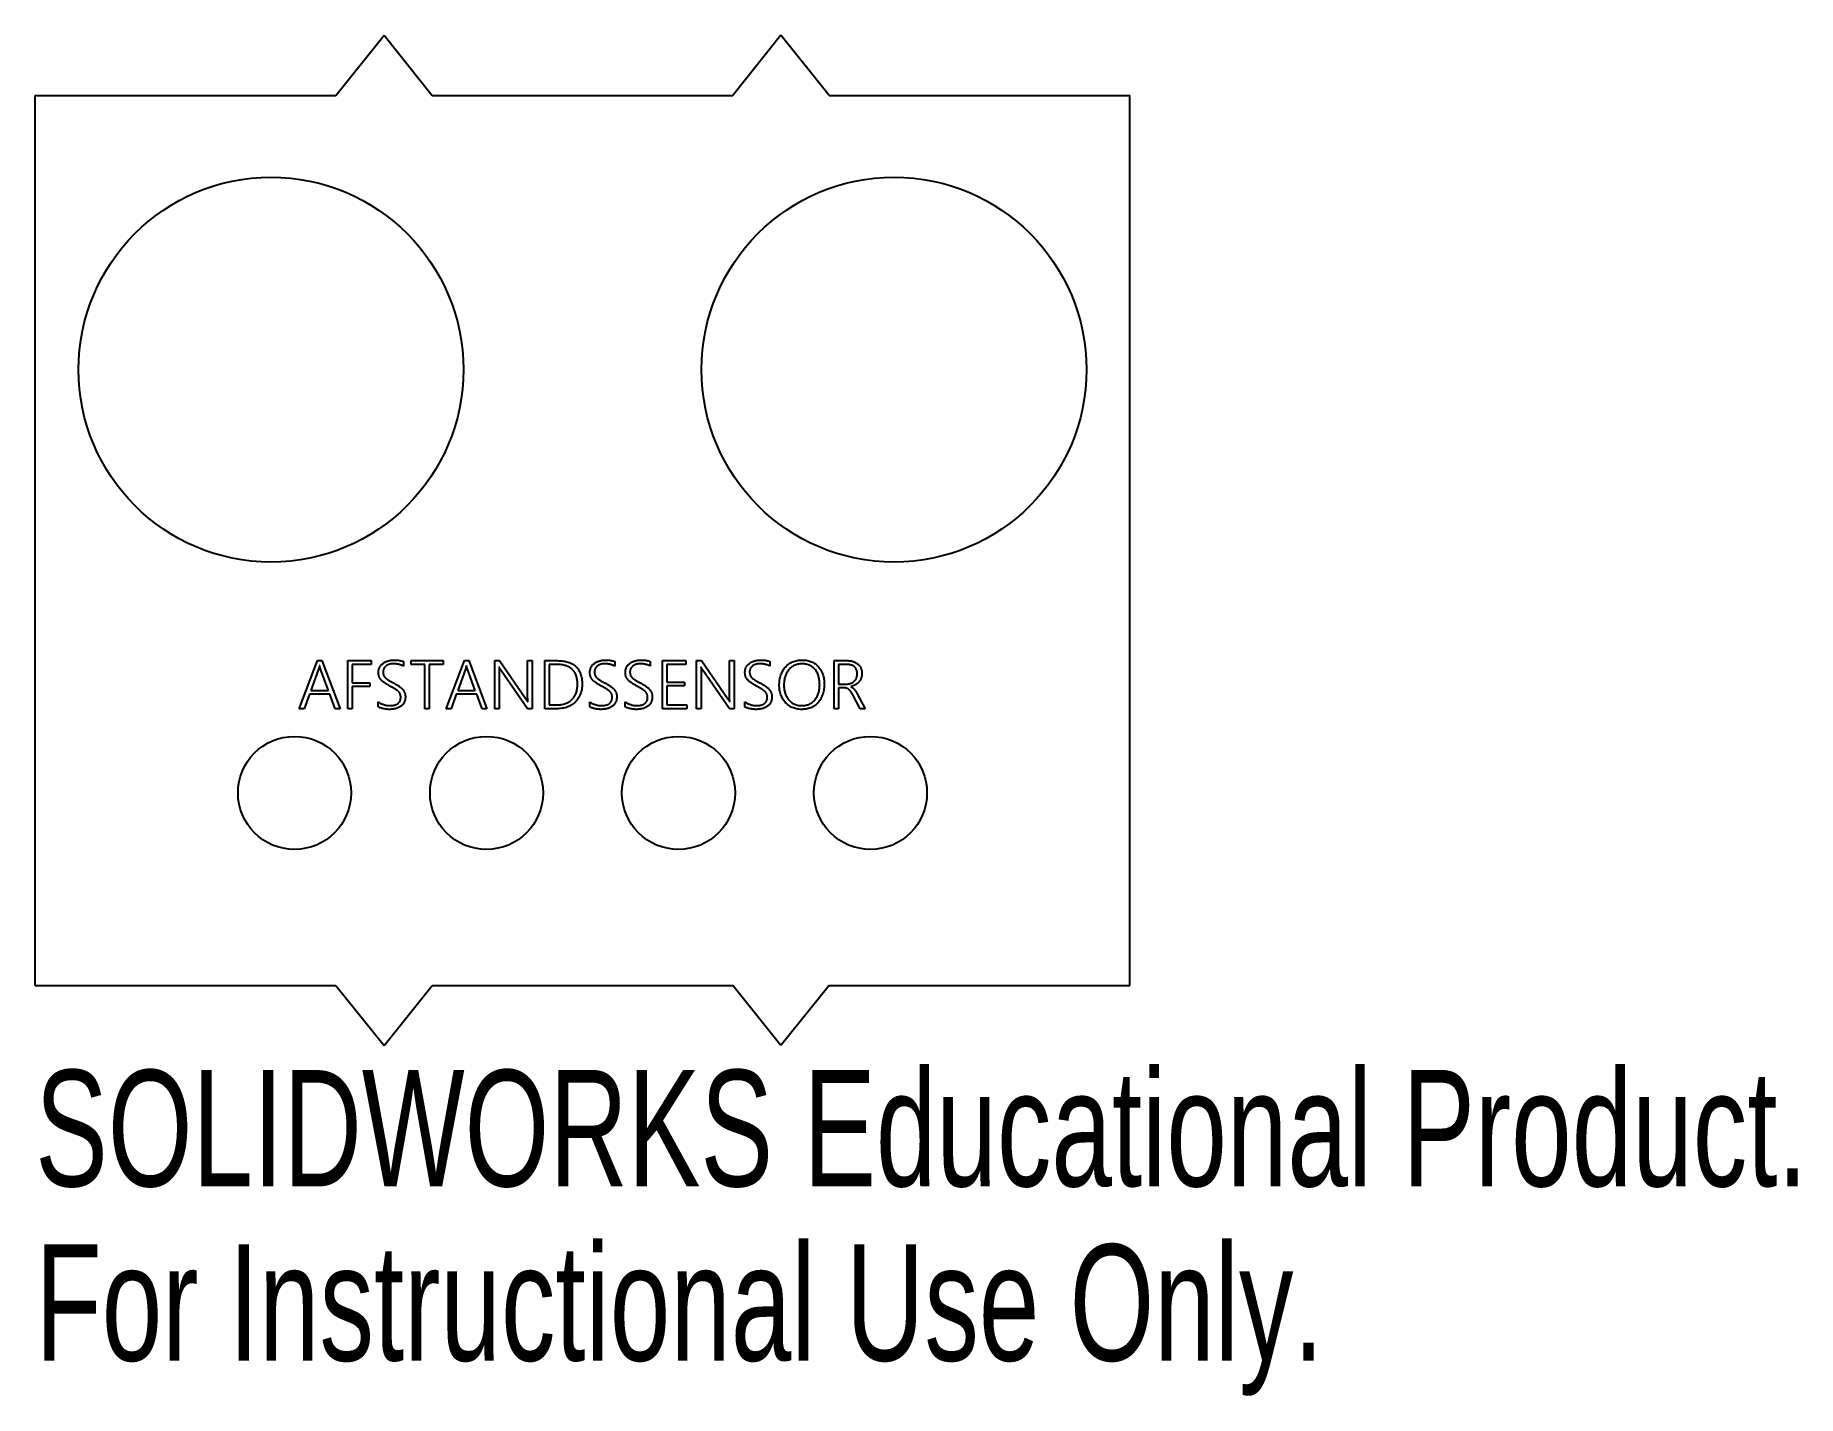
# Model space of a CAD drawing. Header units: millimetres. Extents: x 0 to 73.3, y -17.1 to 39.5.
import ezdxf

# ---------------------------------------------------------------- set-up
doc = ezdxf.new("R2010")
doc.units = ezdxf.units.MM
doc.styles.add('SLDTEXTSTYLE0', font='TXT', dxfattribs={"width": 0.7})

msp = doc.modelspace()

# ---------------------------------------------------------------- linework, layer by layer
at = {"color": 7, "linetype": 'Continuous', "lineweight": 25}
for p, q in [((12.5, 37), (14.5, 39.5)), ((14.5, 39.5), (16.5, 37)), ((31, 39.5), (29, 37)), ((33, 37), (31, 39.5)), ((0, 0), (0, 37)), ((0, 37), (12.5, 37)), ((16.5, 37), (29, 37)), ((33, 37), (45.5, 37)), ((45.5, 0), (45.5, 37)), ((10.977, 11.5), (11.734, 13.5)), ((11.734, 13.5), (11.92, 13.5)), ((11.824, 13.291), (11.819, 13.291)), ((11.92, 13.5), (12.674, 11.5)), ((12.995, 13.5), (13.965, 13.5)), ((12.995, 11.5), (12.995, 13.5)), ((13.965, 13.342), (13.18, 13.342)), ((13.18, 13.342), (13.18, 12.579)), ((13.965, 13.5), (13.965, 13.342)), ((15.304, 13.465), (15.304, 13.267)), ((15.622, 13.5), (16.954, 13.5)), ((15.622, 13.342), (15.622, 13.5)), ((16.195, 13.342), (15.622, 13.342)), ((16.195, 11.5), (16.195, 13.342)), ((16.38, 13.342), (16.38, 11.5)), ((16.954, 13.342), (16.38, 13.342)), ((16.954, 13.5), (16.954, 13.342)), ((17.082, 11.5), (17.84, 13.5)), ((17.84, 13.5), (18.025, 13.5)), ((17.93, 13.291), (17.924, 13.291)), ((18.025, 13.5), (18.779, 11.5)), ((19.1, 13.5), (19.304, 13.5)), ((19.1, 11.5), (19.1, 13.5)), ((19.285, 13.231), (19.278, 13.231)), ((19.304, 13.5), (20.391, 11.914)), ((20.469, 13.5), (20.655, 13.5)), ((20.469, 12.014), (20.469, 13.5)), ((20.655, 13.5), (20.655, 11.5)), ((21.179, 13.5), (21.702, 13.5)), ((21.179, 11.5), (21.179, 13.5)), ((21.69, 13.342), (21.364, 13.342)), ((21.364, 13.342), (21.364, 11.658)), ((24.094, 13.465), (24.094, 13.267)), ((25.567, 13.465), (25.567, 13.267)), ((26.074, 11.5), (26.074, 13.5)), ((26.074, 13.5), (27.044, 13.5)), ((27.044, 13.342), (26.259, 13.342)), ((26.259, 13.342), (26.259, 12.605)), ((27.044, 13.5), (27.044, 13.342)), ((27.495, 13.5), (27.699, 13.5)), ((27.495, 11.5), (27.495, 13.5)), ((27.68, 13.231), (27.673, 13.231)), ((27.699, 13.5), (28.786, 11.914)), ((28.863, 12.014), (28.863, 13.5)), ((28.863, 13.5), (29.049, 13.5)), ((29.049, 13.5), (29.049, 11.5)), ((30.541, 13.465), (30.541, 13.267)), ((33.206, 11.5), (33.206, 13.5)), ((33.206, 13.5), (33.779, 13.5)), ((33.736, 13.342), (33.39, 13.342)), ((33.39, 13.342), (33.39, 12.526)), ((11.78, 13.15), (11.458, 12.263)), ((12.187, 12.263), (11.862, 13.15)), ((13.18, 12.579), (13.907, 12.579)), ((13.907, 12.579), (13.907, 12.421)), ((17.885, 13.15), (17.563, 12.263)), ((18.292, 12.263), (17.967, 13.15)), ((19.285, 13.049), (19.285, 11.5)), ((20.463, 11.5), (19.359, 13.105)), ((26.259, 12.605), (26.986, 12.605)), ((26.986, 12.605), (26.986, 12.447)), ((27.68, 13.049), (27.68, 11.5)), ((28.858, 11.5), (27.753, 13.105)), ((33.39, 12.526), (33.72, 12.526)), ((11.396, 12.105), (11.182, 11.5)), ((12.249, 12.105), (11.396, 12.105)), ((11.458, 12.263), (12.187, 12.263)), ((12.468, 11.5), (12.249, 12.105)), ((13.18, 12.421), (13.18, 11.5)), ((13.907, 12.421), (13.18, 12.421)), ((14.259, 11.576), (14.259, 11.79)), ((17.501, 12.105), (17.287, 11.5)), ((18.354, 12.105), (17.501, 12.105)), ((17.563, 12.263), (18.292, 12.263)), ((18.574, 11.5), (18.354, 12.105)), ((20.473, 11.783), (20.48, 11.783)), ((23.049, 11.576), (23.049, 11.79)), ((24.523, 11.576), (24.523, 11.79)), ((26.259, 12.447), (26.259, 11.658)), ((26.986, 12.447), (26.259, 12.447)), ((28.868, 11.783), (28.875, 11.783)), ((29.496, 11.576), (29.496, 11.79)), ((33.39, 12.368), (33.39, 11.5)), ((33.609, 12.368), (33.39, 12.368)), ((33.908, 12.424), (33.908, 12.419)), ((34.289, 11.5), (33.99, 12.072)), ((34.171, 12.115), (34.506, 11.5)), ((11.182, 11.5), (10.977, 11.5)), ((12.674, 11.5), (12.468, 11.5)), ((13.18, 11.5), (12.995, 11.5)), ((16.38, 11.5), (16.195, 11.5)), ((17.287, 11.5), (17.082, 11.5)), ((18.779, 11.5), (18.574, 11.5)), ((19.285, 11.5), (19.1, 11.5)), ((20.655, 11.5), (20.463, 11.5)), ((21.677, 11.5), (21.179, 11.5)), ((21.364, 11.658), (21.669, 11.658)), ((27.088, 11.5), (26.074, 11.5)), ((26.259, 11.658), (27.088, 11.658)), ((27.088, 11.658), (27.088, 11.5)), ((27.68, 11.5), (27.495, 11.5)), ((29.049, 11.5), (28.858, 11.5)), ((33.39, 11.5), (33.206, 11.5)), ((34.506, 11.5), (34.289, 11.5)), ((0, 0), (12.5, 0)), ((12.5, 0), (14.5, -2.5)), ((14.5, -2.5), (16.5, 0)), ((16.5, 0), (29, 0)), ((31, -2.5), (29, 0)), ((33, 0), (31, -2.5)), ((33, 0), (45.5, 0))]:
    msp.add_line(p, q, dxfattribs=at)
for centre, radius in [((9.8, 25.6), 8), ((35.7, 25.6), 8), ((10.78, 8), 2.35), ((18.76, 8), 2.35), ((26.74, 8), 2.35), ((34.72, 8), 2.35)]:
    msp.add_circle(centre, radius, dxfattribs=at)
for points, knots in [([(11.819, 13.291), (11.816, 13.277), (11.811, 13.25), (11.801, 13.213), (11.79, 13.18), (11.783, 13.16), (11.78, 13.15)], [0, 0, 0, 0, 0.293668, 0.558533, 0.791736, 1, 1, 1, 1]), ([(11.862, 13.15), (11.859, 13.16), (11.851, 13.18), (11.841, 13.213), (11.831, 13.25), (11.827, 13.277), (11.824, 13.291)], [0, 0, 0, 0, 0.208758, 0.442514, 0.707303, 1, 1, 1, 1]), ([(14.266, 13.008), (14.267, 13.028), (14.268, 13.066), (14.278, 13.122), (14.294, 13.175), (14.316, 13.225), (14.345, 13.271), (14.377, 13.314), (14.415, 13.352), (14.456, 13.388), (14.502, 13.419), (14.551, 13.448), (14.605, 13.471), (14.662, 13.491), (14.721, 13.507), (14.783, 13.518), (14.846, 13.525), (14.89, 13.526), (14.912, 13.526)], [0, 0, 0, 0, 0.063735, 0.124676, 0.183796, 0.242354, 0.300661, 0.358779, 0.416691, 0.475722, 0.535839, 0.597217, 0.660158, 0.725177, 0.791995, 0.859818, 0.928765, 1, 1, 1, 1]), ([(14.891, 13.368), (14.876, 13.368), (14.847, 13.368), (14.805, 13.364), (14.763, 13.357), (14.724, 13.347), (14.686, 13.335), (14.65, 13.32), (14.617, 13.302), (14.586, 13.282), (14.558, 13.259), (14.533, 13.234), (14.511, 13.206), (14.492, 13.175), (14.477, 13.142), (14.467, 13.106), (14.46, 13.068), (14.46, 13.041), (14.459, 13.028)], [0, 0, 0, 0, 0.070659, 0.140277, 0.207866, 0.274449, 0.338928, 0.401051, 0.462157, 0.521852, 0.580128, 0.637141, 0.694589, 0.752299, 0.810754, 0.87107, 0.933949, 1, 1, 1, 1]), ([(15.304, 13.267), (15.289, 13.275), (15.26, 13.292), (15.213, 13.312), (15.164, 13.329), (15.113, 13.344), (15.06, 13.354), (15.005, 13.363), (14.949, 13.367), (14.91, 13.368), (14.891, 13.368)], [0, 0, 0, 0, 0.117858, 0.236682, 0.357139, 0.479208, 0.60482, 0.732257, 0.864402, 1, 1, 1, 1]), ([(14.912, 13.526), (14.931, 13.526), (14.968, 13.526), (15.023, 13.523), (15.076, 13.518), (15.126, 13.512), (15.174, 13.503), (15.22, 13.492), (15.263, 13.48), (15.291, 13.47), (15.304, 13.465)], [0, 0, 0, 0, 0.144064, 0.281099, 0.413379, 0.541002, 0.662297, 0.779599, 0.891958, 1, 1, 1, 1]), ([(17.924, 13.291), (17.921, 13.277), (17.916, 13.25), (17.906, 13.213), (17.896, 13.18), (17.889, 13.16), (17.885, 13.15)], [0, 0, 0, 0, 0.293668, 0.558533, 0.791736, 1, 1, 1, 1]), ([(17.967, 13.15), (17.964, 13.16), (17.957, 13.18), (17.946, 13.213), (17.937, 13.25), (17.932, 13.277), (17.93, 13.291)], [0, 0, 0, 0, 0.208758, 0.442514, 0.707303, 1, 1, 1, 1]), ([(19.278, 13.231), (19.279, 13.221), (19.281, 13.197), (19.283, 13.157), (19.285, 13.107), (19.285, 13.07), (19.285, 13.049)], [0, 0, 0, 0, 0.166092, 0.386073, 0.662531, 1, 1, 1, 1]), ([(19.359, 13.105), (19.352, 13.116), (19.338, 13.136), (19.317, 13.167), (19.299, 13.199), (19.29, 13.22), (19.285, 13.231)], [0, 0, 0, 0, 0.25441, 0.513536, 0.763842, 1, 1, 1, 1]), ([(22.541, 12.522), (22.54, 12.555), (22.539, 12.619), (22.529, 12.713), (22.512, 12.799), (22.49, 12.88), (22.459, 12.954), (22.423, 13.022), (22.379, 13.083), (22.329, 13.138), (22.272, 13.186), (22.208, 13.228), (22.138, 13.264), (22.061, 13.292), (21.978, 13.315), (21.888, 13.331), (21.791, 13.34), (21.724, 13.341), (21.69, 13.342)], [0, 0, 0, 0, 0.073434, 0.142362, 0.207253, 0.268784, 0.327412, 0.384002, 0.439037, 0.493345, 0.548215, 0.603816, 0.661596, 0.721869, 0.785362, 0.852528, 0.923838, 1, 1, 1, 1]), ([(21.702, 13.5), (21.744, 13.499), (21.824, 13.498), (21.94, 13.486), (22.049, 13.467), (22.149, 13.44), (22.242, 13.406), (22.328, 13.363), (22.405, 13.313), (22.475, 13.255), (22.537, 13.19), (22.59, 13.116), (22.635, 13.036), (22.671, 12.948), (22.7, 12.853), (22.72, 12.751), (22.733, 12.641), (22.734, 12.565), (22.735, 12.526)], [0, 0, 0, 0, 0.076225, 0.147957, 0.215583, 0.279565, 0.340358, 0.398656, 0.455173, 0.510529, 0.565501, 0.62094, 0.677267, 0.735466, 0.796321, 0.86031, 0.928068, 1, 1, 1, 1]), ([(23.056, 13.008), (23.057, 13.028), (23.058, 13.066), (23.067, 13.122), (23.084, 13.175), (23.106, 13.225), (23.134, 13.271), (23.166, 13.314), (23.204, 13.352), (23.246, 13.388), (23.291, 13.419), (23.341, 13.448), (23.394, 13.471), (23.451, 13.491), (23.51, 13.507), (23.572, 13.518), (23.636, 13.525), (23.679, 13.526), (23.701, 13.526)], [0, 0, 0, 0, 0.0637348, 0.1246758, 0.1837958, 0.2423537, 0.3006609, 0.3587793, 0.4166912, 0.4757224, 0.5358388, 0.5972169, 0.6601576, 0.7251767, 0.7919952, 0.8598183, 0.9287649, 1, 1, 1, 1]), ([(23.68, 13.368), (23.666, 13.368), (23.637, 13.368), (23.594, 13.364), (23.553, 13.357), (23.513, 13.347), (23.475, 13.335), (23.439, 13.32), (23.406, 13.302), (23.375, 13.282), (23.347, 13.259), (23.322, 13.234), (23.3, 13.206), (23.282, 13.175), (23.267, 13.142), (23.257, 13.106), (23.25, 13.068), (23.249, 13.041), (23.249, 13.028)], [0, 0, 0, 0, 0.070659, 0.140277, 0.207866, 0.274449, 0.338928, 0.401051, 0.462157, 0.521852, 0.580128, 0.637141, 0.694589, 0.752299, 0.810754, 0.87107, 0.933949, 1, 1, 1, 1]), ([(24.094, 13.267), (24.079, 13.275), (24.049, 13.292), (24.002, 13.312), (23.953, 13.329), (23.902, 13.344), (23.849, 13.354), (23.795, 13.363), (23.738, 13.367), (23.7, 13.368), (23.68, 13.368)], [0, 0, 0, 0, 0.117858, 0.236682, 0.357139, 0.479208, 0.60482, 0.732257, 0.864402, 1, 1, 1, 1]), ([(23.701, 13.526), (23.72, 13.526), (23.758, 13.526), (23.813, 13.523), (23.865, 13.518), (23.916, 13.512), (23.964, 13.503), (24.009, 13.492), (24.053, 13.48), (24.08, 13.47), (24.094, 13.465)], [0, 0, 0, 0, 0.144064, 0.281099, 0.413379, 0.541002, 0.662297, 0.779599, 0.891958, 1, 1, 1, 1]), ([(24.53, 13.008), (24.53, 13.028), (24.532, 13.066), (24.541, 13.122), (24.557, 13.175), (24.58, 13.225), (24.608, 13.271), (24.64, 13.314), (24.678, 13.352), (24.719, 13.388), (24.765, 13.419), (24.815, 13.448), (24.868, 13.471), (24.925, 13.491), (24.984, 13.507), (25.046, 13.518), (25.11, 13.525), (25.153, 13.526), (25.175, 13.526)], [0, 0, 0, 0, 0.0637348, 0.1246758, 0.1837958, 0.2423537, 0.3006609, 0.3587793, 0.4166912, 0.4757224, 0.5358388, 0.5972169, 0.6601576, 0.7251767, 0.7919952, 0.8598183, 0.9287649, 1, 1, 1, 1]), ([(25.154, 13.368), (25.139, 13.368), (25.11, 13.368), (25.068, 13.364), (25.026, 13.357), (24.987, 13.347), (24.949, 13.335), (24.913, 13.32), (24.88, 13.302), (24.849, 13.282), (24.821, 13.259), (24.796, 13.234), (24.774, 13.206), (24.755, 13.175), (24.74, 13.142), (24.73, 13.106), (24.723, 13.068), (24.723, 13.041), (24.722, 13.028)], [0, 0, 0, 0, 0.070659, 0.140277, 0.207866, 0.274449, 0.338928, 0.401051, 0.462157, 0.521852, 0.580128, 0.637141, 0.694589, 0.752299, 0.810754, 0.87107, 0.933949, 1, 1, 1, 1]), ([(25.567, 13.267), (25.553, 13.275), (25.523, 13.292), (25.476, 13.312), (25.427, 13.329), (25.376, 13.344), (25.323, 13.354), (25.268, 13.363), (25.212, 13.367), (25.173, 13.368), (25.154, 13.368)], [0, 0, 0, 0, 0.117858, 0.236682, 0.357139, 0.479208, 0.60482, 0.732257, 0.864402, 1, 1, 1, 1]), ([(25.175, 13.526), (25.194, 13.526), (25.231, 13.526), (25.286, 13.523), (25.339, 13.518), (25.389, 13.512), (25.437, 13.503), (25.483, 13.492), (25.526, 13.48), (25.554, 13.47), (25.567, 13.465)], [0, 0, 0, 0, 0.144064, 0.281099, 0.413379, 0.541002, 0.662297, 0.779599, 0.891958, 1, 1, 1, 1]), ([(27.673, 13.231), (27.674, 13.221), (27.676, 13.197), (27.678, 13.157), (27.68, 13.107), (27.68, 13.07), (27.68, 13.049)], [0, 0, 0, 0, 0.166092, 0.386073, 0.662531, 1, 1, 1, 1]), ([(27.753, 13.105), (27.746, 13.116), (27.733, 13.136), (27.712, 13.167), (27.694, 13.199), (27.684, 13.22), (27.68, 13.231)], [0, 0, 0, 0, 0.25441, 0.513536, 0.763842, 1, 1, 1, 1]), ([(29.503, 13.008), (29.504, 13.028), (29.505, 13.066), (29.515, 13.122), (29.531, 13.175), (29.553, 13.225), (29.582, 13.271), (29.614, 13.314), (29.651, 13.352), (29.693, 13.388), (29.739, 13.419), (29.788, 13.448), (29.842, 13.471), (29.898, 13.491), (29.958, 13.507), (30.02, 13.518), (30.083, 13.525), (30.126, 13.526), (30.148, 13.526)], [0, 0, 0, 0, 0.0637348, 0.1246758, 0.1837958, 0.2423537, 0.3006609, 0.3587793, 0.4166912, 0.4757224, 0.5358388, 0.5972169, 0.6601576, 0.7251767, 0.7919952, 0.8598183, 0.9287649, 1, 1, 1, 1]), ([(30.127, 13.368), (30.113, 13.368), (30.084, 13.368), (30.041, 13.364), (30, 13.357), (29.96, 13.347), (29.923, 13.335), (29.887, 13.32), (29.854, 13.302), (29.823, 13.282), (29.795, 13.259), (29.77, 13.234), (29.748, 13.206), (29.729, 13.175), (29.714, 13.142), (29.704, 13.106), (29.697, 13.068), (29.696, 13.041), (29.696, 13.028)], [0, 0, 0, 0, 0.070659, 0.140277, 0.207866, 0.274449, 0.338928, 0.401051, 0.462157, 0.521852, 0.580128, 0.637141, 0.694589, 0.752299, 0.810754, 0.87107, 0.933949, 1, 1, 1, 1]), ([(30.541, 13.267), (30.526, 13.275), (30.497, 13.292), (30.449, 13.312), (30.4, 13.329), (30.35, 13.344), (30.297, 13.354), (30.242, 13.363), (30.185, 13.367), (30.147, 13.368), (30.127, 13.368)], [0, 0, 0, 0, 0.117858, 0.236682, 0.357139, 0.479208, 0.60482, 0.732257, 0.864402, 1, 1, 1, 1]), ([(30.148, 13.526), (30.168, 13.526), (30.205, 13.526), (30.26, 13.523), (30.313, 13.518), (30.363, 13.512), (30.411, 13.503), (30.457, 13.492), (30.5, 13.48), (30.528, 13.47), (30.541, 13.465)], [0, 0, 0, 0, 0.144064, 0.281099, 0.413379, 0.541002, 0.662297, 0.779599, 0.891958, 1, 1, 1, 1]), ([(30.93, 12.479), (30.93, 12.517), (30.932, 12.591), (30.944, 12.7), (30.964, 12.804), (30.993, 12.903), (31.028, 12.997), (31.072, 13.083), (31.123, 13.163), (31.181, 13.236), (31.246, 13.301), (31.319, 13.359), (31.399, 13.409), (31.485, 13.451), (31.578, 13.485), (31.677, 13.509), (31.783, 13.524), (31.855, 13.525), (31.893, 13.526)], [0, 0, 0, 0, 0.070944, 0.138921, 0.20488, 0.268796, 0.331017, 0.390998, 0.449575, 0.507295, 0.564667, 0.622228, 0.680315, 0.739952, 0.801246, 0.864691, 0.93057, 1, 1, 1, 1]), ([(31.873, 13.368), (31.844, 13.368), (31.787, 13.366), (31.704, 13.353), (31.626, 13.331), (31.553, 13.3), (31.486, 13.263), (31.425, 13.218), (31.368, 13.169), (31.317, 13.112), (31.272, 13.05), (31.232, 12.983), (31.199, 12.911), (31.172, 12.834), (31.15, 12.754), (31.135, 12.67), (31.125, 12.584), (31.123, 12.526), (31.123, 12.496)], [0, 0, 0, 0, 0.067943, 0.132729, 0.194952, 0.255772, 0.315241, 0.373676, 0.431903, 0.490554, 0.549621, 0.609607, 0.671036, 0.734314, 0.798994, 0.864471, 0.931451, 1, 1, 1, 1]), ([(32.609, 12.501), (32.609, 12.53), (32.608, 12.587), (32.599, 12.672), (32.586, 12.755), (32.568, 12.835), (32.544, 12.911), (32.514, 12.983), (32.478, 13.05), (32.436, 13.112), (32.388, 13.169), (32.333, 13.219), (32.273, 13.263), (32.206, 13.301), (32.133, 13.332), (32.052, 13.353), (31.965, 13.366), (31.905, 13.368), (31.873, 13.368)], [0, 0, 0, 0, 0.067764, 0.133893, 0.198608, 0.262551, 0.324898, 0.385483, 0.443955, 0.501912, 0.559269, 0.616483, 0.674319, 0.733687, 0.794985, 0.859242, 0.927066, 1, 1, 1, 1]), ([(31.893, 13.526), (31.927, 13.526), (31.994, 13.524), (32.092, 13.509), (32.185, 13.486), (32.271, 13.452), (32.353, 13.411), (32.428, 13.363), (32.497, 13.306), (32.559, 13.243), (32.614, 13.172), (32.664, 13.096), (32.705, 13.014), (32.74, 12.925), (32.767, 12.832), (32.788, 12.734), (32.799, 12.633), (32.801, 12.563), (32.802, 12.528)], [0, 0, 0, 0, 0.067853, 0.132812, 0.195223, 0.256506, 0.316411, 0.375224, 0.433412, 0.491893, 0.550755, 0.610399, 0.67091, 0.733598, 0.797774, 0.86313, 0.930533, 1, 1, 1, 1]), ([(34.17, 12.956), (34.17, 12.971), (34.169, 13), (34.163, 13.041), (34.155, 13.08), (34.143, 13.117), (34.127, 13.152), (34.107, 13.183), (34.085, 13.213), (34.058, 13.24), (34.029, 13.264), (33.996, 13.285), (33.96, 13.303), (33.921, 13.318), (33.879, 13.329), (33.834, 13.336), (33.786, 13.341), (33.753, 13.342), (33.736, 13.342)], [0, 0, 0, 0, 0.066727, 0.12957, 0.190202, 0.248732, 0.30562, 0.361838, 0.418301, 0.475148, 0.533157, 0.591421, 0.651341, 0.71407, 0.779824, 0.849389, 0.922685, 1, 1, 1, 1]), ([(33.779, 13.5), (33.797, 13.5), (33.834, 13.499), (33.889, 13.493), (33.943, 13.482), (33.996, 13.467), (34.047, 13.448), (34.095, 13.426), (34.141, 13.398), (34.183, 13.367), (34.222, 13.333), (34.257, 13.293), (34.288, 13.249), (34.315, 13.201), (34.337, 13.149), (34.352, 13.093), (34.362, 13.033), (34.363, 12.991), (34.363, 12.97)], [0, 0, 0, 0, 0.0628, 0.125481, 0.187111, 0.24937, 0.310852, 0.370951, 0.430585, 0.489815, 0.549074, 0.608373, 0.668736, 0.730549, 0.794093, 0.859165, 0.927872, 1, 1, 1, 1]), ([(14.745, 12.442), (14.725, 12.453), (14.685, 12.475), (14.628, 12.508), (14.576, 12.541), (14.527, 12.572), (14.483, 12.603), (14.444, 12.634), (14.409, 12.666), (14.378, 12.698), (14.351, 12.731), (14.328, 12.765), (14.308, 12.801), (14.292, 12.838), (14.281, 12.877), (14.272, 12.919), (14.267, 12.963), (14.267, 12.993), (14.266, 13.008)], [0, 0, 0, 0, 0.089078, 0.173101, 0.251216, 0.324082, 0.391474, 0.455748, 0.515299, 0.571813, 0.625648, 0.677941, 0.729585, 0.780128, 0.831353, 0.885231, 0.940946, 1, 1, 1, 1]), ([(14.459, 13.028), (14.459, 13.015), (14.46, 12.991), (14.465, 12.956), (14.471, 12.924), (14.481, 12.894), (14.495, 12.866), (14.512, 12.839), (14.532, 12.813), (14.556, 12.787), (14.584, 12.762), (14.615, 12.737), (14.65, 12.713), (14.69, 12.688), (14.734, 12.662), (14.782, 12.635), (14.835, 12.606), (14.872, 12.586), (14.891, 12.576)], [0, 0, 0, 0, 0.056398, 0.109489, 0.158938, 0.205362, 0.251354, 0.298957, 0.348886, 0.401054, 0.456764, 0.517129, 0.582083, 0.651682, 0.727748, 0.810957, 0.902166, 1, 1, 1, 1]), ([(14.891, 12.576), (14.911, 12.565), (14.95, 12.544), (15.007, 12.511), (15.059, 12.479), (15.108, 12.448), (15.153, 12.416), (15.193, 12.383), (15.23, 12.35), (15.263, 12.316), (15.292, 12.281), (15.318, 12.245), (15.339, 12.208), (15.356, 12.17), (15.369, 12.13), (15.38, 12.088), (15.385, 12.044), (15.386, 12.014), (15.386, 11.999)], [0, 0, 0, 0, 0.085508, 0.167007, 0.243156, 0.315146, 0.382915, 0.447628, 0.509113, 0.568012, 0.624598, 0.678887, 0.73174, 0.783412, 0.835114, 0.888155, 0.942719, 1, 1, 1, 1]), ([(21.669, 11.658), (21.702, 11.659), (21.767, 11.66), (21.862, 11.67), (21.952, 11.688), (22.036, 11.713), (22.114, 11.744), (22.186, 11.783), (22.252, 11.828), (22.311, 11.879), (22.365, 11.937), (22.411, 12.003), (22.45, 12.074), (22.483, 12.152), (22.509, 12.236), (22.527, 12.326), (22.539, 12.422), (22.54, 12.488), (22.541, 12.522)], [0, 0, 0, 0, 0.0716195, 0.1397601, 0.2049155, 0.2672617, 0.3273701, 0.3854788, 0.4422564, 0.4984188, 0.5547053, 0.6115066, 0.6697794, 0.7299555, 0.7925579, 0.8581188, 0.9272032, 1, 1, 1, 1]), ([(22.735, 12.526), (22.734, 12.489), (22.732, 12.415), (22.719, 12.306), (22.695, 12.203), (22.664, 12.105), (22.624, 12.014), (22.575, 11.929), (22.518, 11.851), (22.453, 11.779), (22.38, 11.716), (22.3, 11.66), (22.213, 11.612), (22.118, 11.571), (22.017, 11.539), (21.909, 11.517), (21.795, 11.502), (21.717, 11.501), (21.677, 11.5)], [0, 0, 0, 0, 0.068007, 0.133258, 0.196564, 0.25814, 0.318103, 0.376765, 0.434591, 0.492135, 0.549923, 0.608264, 0.668097, 0.729646, 0.793415, 0.859083, 0.928043, 1, 1, 1, 1]), ([(23.535, 12.442), (23.514, 12.453), (23.474, 12.475), (23.417, 12.508), (23.365, 12.541), (23.317, 12.572), (23.273, 12.603), (23.234, 12.634), (23.198, 12.666), (23.167, 12.698), (23.14, 12.731), (23.117, 12.765), (23.098, 12.801), (23.082, 12.838), (23.071, 12.877), (23.062, 12.919), (23.057, 12.963), (23.056, 12.993), (23.056, 13.008)], [0, 0, 0, 0, 0.089078, 0.173101, 0.251216, 0.324082, 0.391474, 0.455748, 0.515299, 0.571813, 0.625648, 0.677941, 0.729585, 0.780128, 0.831353, 0.885231, 0.940946, 1, 1, 1, 1]), ([(23.249, 13.028), (23.249, 13.015), (23.249, 12.991), (23.254, 12.956), (23.261, 12.924), (23.271, 12.894), (23.284, 12.866), (23.301, 12.839), (23.321, 12.813), (23.345, 12.787), (23.373, 12.762), (23.404, 12.737), (23.44, 12.713), (23.479, 12.688), (23.523, 12.662), (23.571, 12.635), (23.624, 12.606), (23.661, 12.586), (23.68, 12.576)], [0, 0, 0, 0, 0.056398, 0.109489, 0.158938, 0.205362, 0.251354, 0.298957, 0.348886, 0.401054, 0.456764, 0.517129, 0.582083, 0.651682, 0.727748, 0.810957, 0.902166, 1, 1, 1, 1]), ([(23.68, 12.576), (23.7, 12.565), (23.74, 12.544), (23.796, 12.511), (23.849, 12.479), (23.897, 12.448), (23.942, 12.416), (23.983, 12.383), (24.02, 12.35), (24.053, 12.316), (24.082, 12.281), (24.107, 12.245), (24.128, 12.208), (24.146, 12.17), (24.159, 12.13), (24.169, 12.088), (24.174, 12.044), (24.175, 12.014), (24.176, 11.999)], [0, 0, 0, 0, 0.085508, 0.167007, 0.243156, 0.315146, 0.382915, 0.447628, 0.509113, 0.568012, 0.624598, 0.678887, 0.73174, 0.783412, 0.835114, 0.888155, 0.942719, 1, 1, 1, 1]), ([(25.008, 12.442), (24.988, 12.453), (24.948, 12.475), (24.891, 12.508), (24.839, 12.541), (24.79, 12.572), (24.747, 12.603), (24.708, 12.634), (24.672, 12.666), (24.641, 12.698), (24.614, 12.731), (24.591, 12.765), (24.572, 12.801), (24.555, 12.838), (24.544, 12.877), (24.535, 12.919), (24.531, 12.963), (24.53, 12.993), (24.53, 13.008)], [0, 0, 0, 0, 0.089078, 0.173101, 0.251216, 0.324082, 0.391474, 0.455748, 0.515299, 0.571813, 0.625648, 0.677941, 0.729585, 0.780128, 0.831353, 0.885231, 0.940946, 1, 1, 1, 1]), ([(24.722, 13.028), (24.723, 13.015), (24.723, 12.991), (24.728, 12.956), (24.734, 12.924), (24.744, 12.894), (24.758, 12.866), (24.775, 12.839), (24.795, 12.813), (24.819, 12.787), (24.847, 12.762), (24.878, 12.737), (24.914, 12.713), (24.953, 12.688), (24.997, 12.662), (25.045, 12.635), (25.098, 12.606), (25.135, 12.586), (25.154, 12.576)], [0, 0, 0, 0, 0.056398, 0.109489, 0.158938, 0.205362, 0.251354, 0.298957, 0.348886, 0.401054, 0.456764, 0.517129, 0.582083, 0.651682, 0.727748, 0.810957, 0.902166, 1, 1, 1, 1]), ([(25.154, 12.576), (25.174, 12.565), (25.213, 12.544), (25.27, 12.511), (25.322, 12.479), (25.371, 12.448), (25.416, 12.416), (25.457, 12.383), (25.493, 12.35), (25.526, 12.316), (25.556, 12.281), (25.581, 12.245), (25.602, 12.208), (25.62, 12.17), (25.633, 12.13), (25.643, 12.088), (25.648, 12.044), (25.649, 12.014), (25.649, 11.999)], [0, 0, 0, 0, 0.085508, 0.167007, 0.243156, 0.315146, 0.382915, 0.447628, 0.509113, 0.568012, 0.624598, 0.678887, 0.73174, 0.783412, 0.835114, 0.888155, 0.942719, 1, 1, 1, 1]), ([(29.982, 12.442), (29.961, 12.453), (29.922, 12.475), (29.865, 12.508), (29.812, 12.541), (29.764, 12.572), (29.72, 12.603), (29.681, 12.634), (29.646, 12.666), (29.615, 12.698), (29.588, 12.731), (29.564, 12.765), (29.545, 12.801), (29.529, 12.838), (29.518, 12.877), (29.509, 12.919), (29.504, 12.963), (29.504, 12.993), (29.503, 13.008)], [0, 0, 0, 0, 0.089078, 0.173101, 0.251216, 0.324082, 0.391474, 0.455748, 0.515299, 0.571813, 0.625648, 0.677941, 0.729585, 0.780128, 0.831353, 0.885231, 0.940946, 1, 1, 1, 1]), ([(29.696, 13.028), (29.696, 13.015), (29.697, 12.991), (29.701, 12.956), (29.708, 12.924), (29.718, 12.894), (29.732, 12.866), (29.749, 12.839), (29.769, 12.813), (29.792, 12.787), (29.821, 12.762), (29.852, 12.737), (29.887, 12.713), (29.927, 12.688), (29.97, 12.662), (30.019, 12.635), (30.072, 12.606), (30.108, 12.586), (30.127, 12.576)], [0, 0, 0, 0, 0.056398, 0.109489, 0.158938, 0.205362, 0.251354, 0.298957, 0.348886, 0.401054, 0.456764, 0.517129, 0.582083, 0.651682, 0.727748, 0.810957, 0.902166, 1, 1, 1, 1]), ([(30.127, 12.576), (30.148, 12.565), (30.187, 12.544), (30.244, 12.511), (30.296, 12.479), (30.345, 12.448), (30.389, 12.416), (30.43, 12.383), (30.467, 12.35), (30.5, 12.316), (30.529, 12.281), (30.555, 12.245), (30.576, 12.208), (30.593, 12.17), (30.606, 12.13), (30.617, 12.088), (30.622, 12.044), (30.622, 12.014), (30.623, 11.999)], [0, 0, 0, 0, 0.085508, 0.167007, 0.243156, 0.315146, 0.382915, 0.447628, 0.509113, 0.568012, 0.624598, 0.678887, 0.73174, 0.783412, 0.835114, 0.888155, 0.942719, 1, 1, 1, 1]), ([(31.858, 11.474), (31.823, 11.475), (31.755, 11.476), (31.655, 11.492), (31.56, 11.516), (31.471, 11.55), (31.388, 11.593), (31.311, 11.643), (31.241, 11.7), (31.178, 11.765), (31.121, 11.836), (31.071, 11.913), (31.028, 11.996), (30.993, 12.085), (30.964, 12.178), (30.944, 12.275), (30.932, 12.376), (30.93, 12.444), (30.93, 12.479)], [0, 0, 0, 0, 0.06842, 0.133995, 0.197375, 0.259394, 0.32005, 0.379297, 0.438152, 0.496904, 0.556007, 0.615558, 0.676214, 0.738625, 0.802214, 0.866815, 0.932406, 1, 1, 1, 1]), ([(31.123, 12.496), (31.123, 12.468), (31.124, 12.412), (31.132, 12.329), (31.146, 12.248), (31.165, 12.17), (31.19, 12.094), (31.222, 12.023), (31.258, 11.955), (31.301, 11.893), (31.35, 11.836), (31.404, 11.785), (31.465, 11.74), (31.532, 11.701), (31.604, 11.669), (31.683, 11.647), (31.768, 11.634), (31.826, 11.632), (31.856, 11.632)], [0, 0, 0, 0, 0.066073, 0.131118, 0.195524, 0.259207, 0.321761, 0.382637, 0.442186, 0.501256, 0.559752, 0.6181, 0.677058, 0.737121, 0.798883, 0.86283, 0.929356, 1, 1, 1, 1]), ([(31.856, 11.632), (31.887, 11.632), (31.945, 11.634), (32.03, 11.646), (32.11, 11.666), (32.183, 11.695), (32.251, 11.731), (32.314, 11.773), (32.369, 11.822), (32.42, 11.876), (32.464, 11.937), (32.503, 12.004), (32.536, 12.076), (32.562, 12.153), (32.583, 12.234), (32.598, 12.32), (32.607, 12.409), (32.608, 12.47), (32.609, 12.501)], [0, 0, 0, 0, 0.069687, 0.135247, 0.197949, 0.258358, 0.317103, 0.374764, 0.431501, 0.488378, 0.546098, 0.605091, 0.66556, 0.728205, 0.793211, 0.85975, 0.928768, 1, 1, 1, 1]), ([(32.802, 12.528), (32.801, 12.491), (32.8, 12.419), (32.787, 12.312), (32.768, 12.208), (32.741, 12.11), (32.707, 12.017), (32.666, 11.929), (32.616, 11.849), (32.56, 11.774), (32.496, 11.707), (32.425, 11.648), (32.347, 11.596), (32.277, 11.56), (32.218, 11.534), (32.171, 11.519), (32.123, 11.504), (32.073, 11.493), (32.022, 11.484), (31.969, 11.478), (31.914, 11.474), (31.877, 11.474), (31.858, 11.474)], [0, 0, 0, 0, 0.069625, 0.136793, 0.202353, 0.266504, 0.328885, 0.389174, 0.448185, 0.506484, 0.56409, 0.621706, 0.679892, 0.739489, 0.769981, 0.80079, 0.832191, 0.863891, 0.896856, 0.930327, 0.964683, 1, 1, 1, 1]), ([(33.72, 12.526), (33.737, 12.527), (33.769, 12.528), (33.816, 12.533), (33.861, 12.543), (33.903, 12.556), (33.944, 12.572), (33.981, 12.593), (34.015, 12.616), (34.046, 12.642), (34.074, 12.672), (34.099, 12.704), (34.12, 12.74), (34.138, 12.778), (34.153, 12.819), (34.162, 12.863), (34.169, 12.909), (34.169, 12.94), (34.17, 12.956)], [0, 0, 0, 0, 0.069876, 0.137191, 0.201973, 0.265811, 0.328134, 0.388253, 0.446995, 0.504838, 0.56294, 0.621139, 0.679295, 0.739654, 0.801812, 0.865001, 0.931296, 1, 1, 1, 1]), ([(34.363, 12.97), (34.363, 12.953), (34.362, 12.918), (34.356, 12.868), (34.346, 12.82), (34.332, 12.774), (34.314, 12.73), (34.293, 12.688), (34.268, 12.65), (34.24, 12.614), (34.209, 12.58), (34.175, 12.549), (34.138, 12.521), (34.097, 12.496), (34.054, 12.473), (34.008, 12.454), (33.959, 12.437), (33.925, 12.429), (33.908, 12.424)], [0, 0, 0, 0, 0.067555, 0.132825, 0.196416, 0.258628, 0.319428, 0.379093, 0.437919, 0.497029, 0.555703, 0.615162, 0.675862, 0.737499, 0.800501, 0.86506, 0.931284, 1, 1, 1, 1]), ([(14.259, 11.79), (14.277, 11.778), (14.312, 11.753), (14.37, 11.721), (14.43, 11.695), (14.493, 11.672), (14.556, 11.654), (14.619, 11.641), (14.681, 11.633), (14.722, 11.632), (14.742, 11.632)], [0, 0, 0, 0, 0.122913, 0.250653, 0.380545, 0.508637, 0.63608, 0.76223, 0.884327, 1, 1, 1, 1]), ([(15.386, 11.999), (15.386, 11.978), (15.385, 11.937), (15.375, 11.877), (15.36, 11.821), (15.339, 11.769), (15.312, 11.722), (15.28, 11.678), (15.244, 11.639), (15.202, 11.604), (15.156, 11.574), (15.106, 11.547), (15.051, 11.524), (14.993, 11.506), (14.931, 11.492), (14.866, 11.481), (14.799, 11.475), (14.752, 11.474), (14.729, 11.474)], [0, 0, 0, 0, 0.066678, 0.129684, 0.190229, 0.248786, 0.305922, 0.36224, 0.41825, 0.475069, 0.532771, 0.59218, 0.654031, 0.71846, 0.785082, 0.853913, 0.925574, 1, 1, 1, 1]), ([(14.742, 11.632), (14.76, 11.632), (14.796, 11.632), (14.847, 11.637), (14.895, 11.644), (14.939, 11.653), (14.98, 11.666), (15.017, 11.681), (15.051, 11.699), (15.081, 11.72), (15.107, 11.744), (15.13, 11.77), (15.15, 11.799), (15.166, 11.83), (15.178, 11.863), (15.187, 11.899), (15.192, 11.938), (15.193, 11.964), (15.193, 11.978)], [0, 0, 0, 0, 0.084517, 0.164237, 0.23872, 0.30825, 0.37355, 0.435371, 0.493933, 0.550507, 0.604955, 0.658982, 0.712021, 0.765726, 0.820384, 0.877396, 0.937054, 1, 1, 1, 1]), ([(15.193, 11.978), (15.193, 11.991), (15.192, 12.015), (15.187, 12.051), (15.179, 12.085), (15.168, 12.116), (15.152, 12.145), (15.134, 12.173), (15.111, 12.2), (15.085, 12.227), (15.055, 12.252), (15.022, 12.278), (14.985, 12.303), (14.944, 12.329), (14.899, 12.354), (14.852, 12.383), (14.799, 12.411), (14.764, 12.431), (14.745, 12.442)], [0, 0, 0, 0, 0.056037, 0.108906, 0.158548, 0.206741, 0.254127, 0.304049, 0.35492, 0.408982, 0.466181, 0.527955, 0.592909, 0.663229, 0.738497, 0.819442, 0.907032, 1, 1, 1, 1]), ([(20.391, 11.914), (20.399, 11.902), (20.414, 11.879), (20.435, 11.845), (20.455, 11.813), (20.467, 11.793), (20.473, 11.783)], [0, 0, 0, 0, 0.281088, 0.541579, 0.779237, 1, 1, 1, 1]), ([(20.48, 11.783), (20.478, 11.8), (20.474, 11.834), (20.471, 11.889), (20.469, 11.949), (20.469, 11.991), (20.469, 12.014)], [0, 0, 0, 0, 0.213206, 0.449056, 0.711196, 1, 1, 1, 1]), ([(23.049, 11.79), (23.066, 11.778), (23.102, 11.753), (23.159, 11.721), (23.22, 11.695), (23.282, 11.672), (23.345, 11.654), (23.409, 11.641), (23.471, 11.633), (23.512, 11.632), (23.532, 11.632)], [0, 0, 0, 0, 0.122913, 0.250653, 0.380545, 0.508637, 0.63608, 0.76223, 0.884327, 1, 1, 1, 1]), ([(24.176, 11.999), (24.175, 11.978), (24.174, 11.937), (24.165, 11.877), (24.15, 11.821), (24.128, 11.769), (24.101, 11.722), (24.069, 11.678), (24.033, 11.639), (23.991, 11.604), (23.945, 11.574), (23.895, 11.547), (23.841, 11.524), (23.782, 11.506), (23.721, 11.492), (23.656, 11.481), (23.588, 11.475), (23.542, 11.474), (23.518, 11.474)], [0, 0, 0, 0, 0.066678, 0.129684, 0.190229, 0.248786, 0.305922, 0.36224, 0.41825, 0.475069, 0.532771, 0.59218, 0.654031, 0.71846, 0.785082, 0.853913, 0.925574, 1, 1, 1, 1]), ([(23.532, 11.632), (23.55, 11.632), (23.585, 11.632), (23.637, 11.637), (23.684, 11.644), (23.729, 11.653), (23.769, 11.666), (23.806, 11.681), (23.84, 11.699), (23.87, 11.72), (23.897, 11.744), (23.92, 11.77), (23.939, 11.799), (23.956, 11.83), (23.967, 11.863), (23.977, 11.899), (23.982, 11.938), (23.982, 11.964), (23.983, 11.978)], [0, 0, 0, 0, 0.084517, 0.164237, 0.23872, 0.30825, 0.37355, 0.435371, 0.493933, 0.550507, 0.604955, 0.658982, 0.712021, 0.765726, 0.820384, 0.877396, 0.937054, 1, 1, 1, 1]), ([(23.983, 11.978), (23.982, 11.991), (23.982, 12.015), (23.977, 12.051), (23.969, 12.085), (23.957, 12.116), (23.942, 12.145), (23.923, 12.173), (23.9, 12.2), (23.874, 12.227), (23.844, 12.252), (23.811, 12.278), (23.774, 12.303), (23.734, 12.329), (23.689, 12.354), (23.641, 12.383), (23.589, 12.411), (23.553, 12.431), (23.535, 12.442)], [0, 0, 0, 0, 0.056037, 0.108906, 0.158548, 0.206741, 0.254127, 0.304049, 0.35492, 0.408982, 0.466181, 0.527955, 0.592909, 0.663229, 0.738497, 0.819442, 0.907032, 1, 1, 1, 1]), ([(24.523, 11.79), (24.54, 11.778), (24.575, 11.753), (24.633, 11.721), (24.694, 11.695), (24.756, 11.672), (24.819, 11.654), (24.882, 11.641), (24.945, 11.633), (24.985, 11.632), (25.005, 11.632)], [0, 0, 0, 0, 0.122913, 0.250653, 0.380545, 0.508637, 0.63608, 0.76223, 0.884327, 1, 1, 1, 1]), ([(25.649, 11.999), (25.649, 11.978), (25.648, 11.937), (25.639, 11.877), (25.624, 11.821), (25.602, 11.769), (25.575, 11.722), (25.543, 11.678), (25.507, 11.639), (25.465, 11.604), (25.419, 11.574), (25.369, 11.547), (25.314, 11.524), (25.256, 11.506), (25.194, 11.492), (25.13, 11.481), (25.062, 11.475), (25.015, 11.474), (24.992, 11.474)], [0, 0, 0, 0, 0.066678, 0.129684, 0.190229, 0.248786, 0.305922, 0.36224, 0.41825, 0.475069, 0.532771, 0.59218, 0.654031, 0.71846, 0.785082, 0.853913, 0.925574, 1, 1, 1, 1]), ([(25.005, 11.632), (25.024, 11.632), (25.059, 11.632), (25.11, 11.637), (25.158, 11.644), (25.202, 11.653), (25.243, 11.666), (25.28, 11.681), (25.314, 11.699), (25.344, 11.72), (25.371, 11.744), (25.394, 11.77), (25.413, 11.799), (25.429, 11.83), (25.441, 11.863), (25.45, 11.899), (25.456, 11.938), (25.456, 11.964), (25.456, 11.978)], [0, 0, 0, 0, 0.084517, 0.164237, 0.23872, 0.30825, 0.37355, 0.435371, 0.493933, 0.550507, 0.604955, 0.658982, 0.712021, 0.765726, 0.820384, 0.877396, 0.937054, 1, 1, 1, 1]), ([(25.456, 11.978), (25.456, 11.991), (25.456, 12.015), (25.451, 12.051), (25.442, 12.085), (25.431, 12.116), (25.416, 12.145), (25.397, 12.173), (25.374, 12.2), (25.348, 12.227), (25.318, 12.252), (25.285, 12.278), (25.248, 12.303), (25.207, 12.329), (25.162, 12.354), (25.115, 12.383), (25.063, 12.411), (25.027, 12.431), (25.008, 12.442)], [0, 0, 0, 0, 0.056037, 0.108906, 0.158548, 0.206741, 0.254127, 0.304049, 0.35492, 0.408982, 0.466181, 0.527955, 0.592909, 0.663229, 0.738497, 0.819442, 0.907032, 1, 1, 1, 1]), ([(28.786, 11.914), (28.794, 11.902), (28.809, 11.879), (28.83, 11.845), (28.85, 11.813), (28.862, 11.793), (28.868, 11.783)], [0, 0, 0, 0, 0.281088, 0.541579, 0.779237, 1, 1, 1, 1]), ([(28.875, 11.783), (28.873, 11.8), (28.869, 11.834), (28.865, 11.889), (28.864, 11.949), (28.864, 11.991), (28.863, 12.014)], [0, 0, 0, 0, 0.213206, 0.449056, 0.711196, 1, 1, 1, 1]), ([(29.496, 11.79), (29.514, 11.778), (29.549, 11.753), (29.606, 11.721), (29.667, 11.695), (29.729, 11.672), (29.793, 11.654), (29.856, 11.641), (29.918, 11.633), (29.959, 11.632), (29.979, 11.632)], [0, 0, 0, 0, 0.122913, 0.250653, 0.380545, 0.508637, 0.63608, 0.76223, 0.884327, 1, 1, 1, 1]), ([(30.623, 11.999), (30.622, 11.978), (30.622, 11.937), (30.612, 11.877), (30.597, 11.821), (30.576, 11.769), (30.549, 11.722), (30.517, 11.678), (30.481, 11.639), (30.439, 11.604), (30.393, 11.574), (30.343, 11.547), (30.288, 11.524), (30.23, 11.506), (30.168, 11.492), (30.103, 11.481), (30.035, 11.475), (29.989, 11.474), (29.965, 11.474)], [0, 0, 0, 0, 0.066678, 0.129684, 0.190229, 0.248786, 0.305922, 0.36224, 0.41825, 0.475069, 0.532771, 0.59218, 0.654031, 0.71846, 0.785082, 0.853913, 0.925574, 1, 1, 1, 1]), ([(29.979, 11.632), (29.997, 11.632), (30.033, 11.632), (30.084, 11.637), (30.132, 11.644), (30.176, 11.653), (30.217, 11.666), (30.254, 11.681), (30.287, 11.699), (30.318, 11.72), (30.344, 11.744), (30.367, 11.77), (30.387, 11.799), (30.403, 11.83), (30.415, 11.863), (30.424, 11.899), (30.429, 11.938), (30.43, 11.964), (30.43, 11.978)], [0, 0, 0, 0, 0.084517, 0.164237, 0.23872, 0.30825, 0.37355, 0.435371, 0.493933, 0.550507, 0.604955, 0.658982, 0.712021, 0.765726, 0.820384, 0.877396, 0.937054, 1, 1, 1, 1]), ([(30.43, 11.978), (30.43, 11.991), (30.429, 12.015), (30.424, 12.051), (30.416, 12.085), (30.404, 12.116), (30.389, 12.145), (30.37, 12.173), (30.348, 12.2), (30.322, 12.227), (30.292, 12.252), (30.259, 12.278), (30.222, 12.303), (30.181, 12.329), (30.136, 12.354), (30.089, 12.383), (30.036, 12.411), (30, 12.431), (29.982, 12.442)], [0, 0, 0, 0, 0.056037, 0.108906, 0.158548, 0.206741, 0.254127, 0.304049, 0.35492, 0.408982, 0.466181, 0.527955, 0.592909, 0.663229, 0.738497, 0.819442, 0.907032, 1, 1, 1, 1]), ([(33.99, 12.072), (33.982, 12.086), (33.968, 12.112), (33.947, 12.15), (33.925, 12.183), (33.898, 12.222), (33.864, 12.264), (33.82, 12.306), (33.773, 12.336), (33.722, 12.355), (33.667, 12.367), (33.629, 12.368), (33.609, 12.368)], [0, 0, 0, 0, 0.090322, 0.174269, 0.25247, 0.323795, 0.453523, 0.568606, 0.674818, 0.777295, 0.88364, 1, 1, 1, 1]), ([(33.908, 12.419), (33.921, 12.413), (33.947, 12.401), (33.982, 12.376), (34.015, 12.347), (34.047, 12.311), (34.078, 12.271), (34.109, 12.225), (34.141, 12.173), (34.161, 12.135), (34.171, 12.115)], [0, 0, 0, 0, 0.1044783, 0.2076544, 0.3149009, 0.4291552, 0.5535005, 0.6872601, 0.8353172, 1, 1, 1, 1]), ([(14.729, 11.474), (14.711, 11.474), (14.674, 11.475), (14.614, 11.48), (14.55, 11.489), (14.484, 11.501), (14.42, 11.516), (14.359, 11.533), (14.305, 11.552), (14.274, 11.569), (14.259, 11.576)], [0, 0, 0, 0, 0.1070717, 0.2332592, 0.3695921, 0.5085377, 0.6463652, 0.7797155, 0.9001014, 1, 1, 1, 1]), ([(23.518, 11.474), (23.501, 11.474), (23.463, 11.475), (23.404, 11.48), (23.34, 11.489), (23.274, 11.501), (23.209, 11.516), (23.149, 11.533), (23.095, 11.552), (23.063, 11.569), (23.049, 11.576)], [0, 0, 0, 0, 0.107072, 0.233259, 0.369592, 0.508538, 0.646365, 0.779716, 0.900101, 1, 1, 1, 1]), ([(24.992, 11.474), (24.974, 11.474), (24.937, 11.475), (24.877, 11.48), (24.813, 11.489), (24.748, 11.501), (24.683, 11.516), (24.622, 11.533), (24.568, 11.552), (24.537, 11.569), (24.523, 11.576)], [0, 0, 0, 0, 0.107072, 0.233259, 0.369592, 0.508538, 0.646365, 0.779716, 0.900101, 1, 1, 1, 1]), ([(29.965, 11.474), (29.948, 11.474), (29.911, 11.475), (29.851, 11.48), (29.787, 11.489), (29.721, 11.501), (29.657, 11.516), (29.596, 11.533), (29.542, 11.552), (29.511, 11.569), (29.496, 11.576)], [0, 0, 0, 0, 0.107072, 0.233259, 0.369592, 0.508538, 0.646365, 0.779716, 0.900101, 1, 1, 1, 1])]:
    msp.add_open_spline(points, degree=3, knots=knots, dxfattribs=at)

# ---------------------------------------------------------------- texts
at = {"color": 7, "linetype": 'Continuous', "char_height": 4.83362, "attachment_point": 1, "style": 'SLDTEXTSTYLE0'}
for s, insert in [('SOLIDWORKS Educational Product.', (0, -3.52)), ('For Instructional Use Only.', (0, -10.77))]:
    msp.add_mtext(s, dxfattribs=dict(at, insert=insert))

doc.saveas('drawing.dxf')
